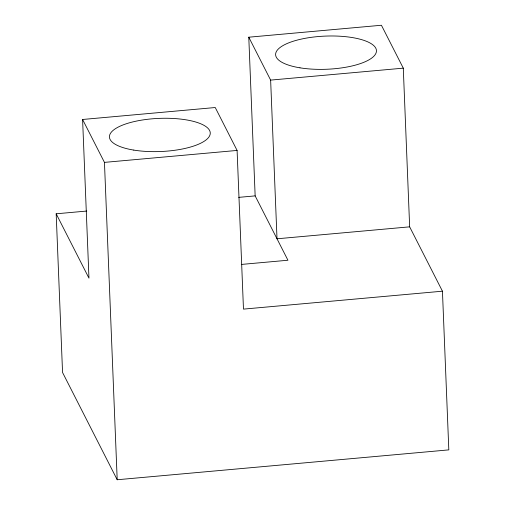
<?xml version="1.0" encoding="UTF-8"?>
<svg xmlns="http://www.w3.org/2000/svg" width="505" height="505" viewBox="0 0 505 505"><rect width="100%" height="100%" fill="white"/><g stroke="black" fill="none" stroke-linecap="round" stroke-linejoin="round"><path stroke-width="0.76" d="M241.901 264.386L287.938 260.239L255.151 195.883L248.782 37.2L381.426 25.25L403.287 68.156L409.656 226.84L442.443 291.196L448.819 449.879L117.198 479.75L62.557 372.494L56.181 213.804L86.734 211.052M248.782 37.2L270.636 80.099L403.287 68.156M56.181 213.804L88.968 278.16L82.593 119.477L215.244 107.527L237.097 150.433L243.473 309.117L442.443 291.196M82.593 119.477L104.453 162.383L237.097 150.433M238.701 197.367L255.151 195.883M409.656 226.84L277.011 238.789L270.636 80.099M104.453 162.383L117.198 479.75M299.97 67.822A50.45 16.589 -2.3 0 0 376.44 51.201A50.45 16.589 -2.3 0 0 301.687 39.011A50.45 16.589 -2.3 0 0 299.97 67.822M133.787 150.099A50.45 16.589 -2.3 0 0 210.25 133.478A50.45 16.589 -2.3 0 0 135.504 121.288A50.45 16.589 -2.3 0 0 133.787 150.099"/></g></svg>
